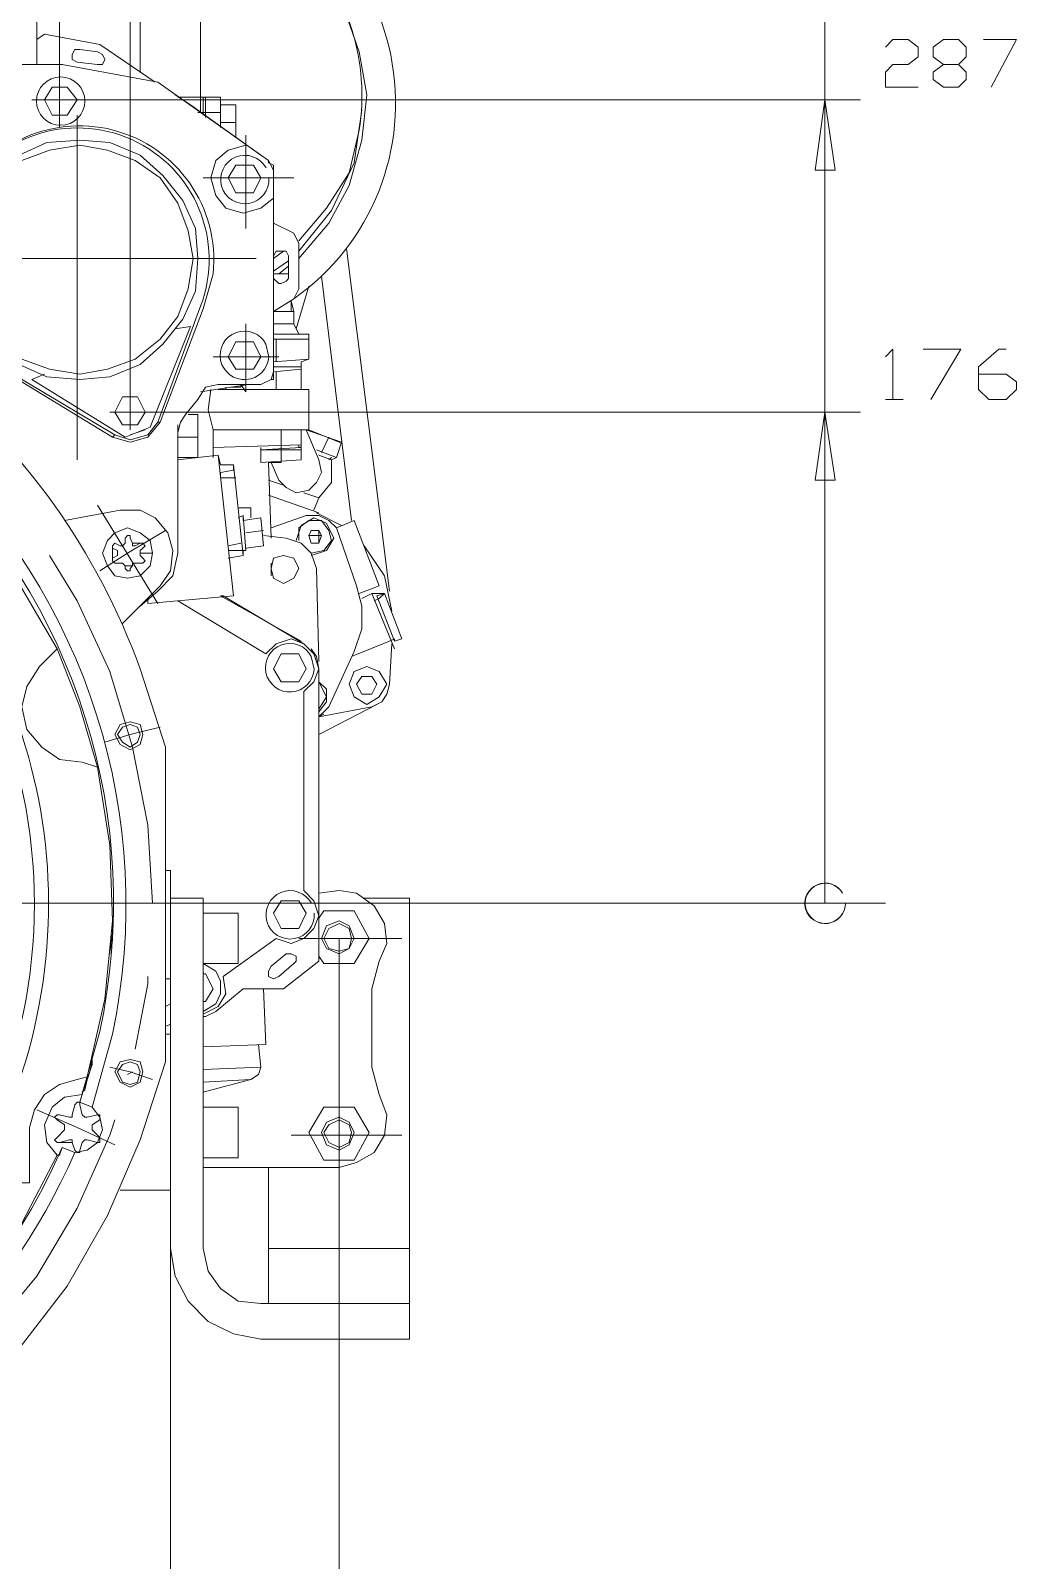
# Model space of a CAD drawing. Header units: millimetres. Extents: x 0.2 to 11.3, y 0.2 to 8.
# Drawn here: x 5.403 to 6.055, y 1.391 to 2.403 of the extents above; entities that cross this region are included whole.
import ezdxf

# ---------------------------------------------------------------- set-up
doc = ezdxf.new("R2010")
doc.units = ezdxf.units.MM
doc.layers.add('PDF_几何图形', color=7, linetype='Continuous')

msp = doc.modelspace()

# ---------------------------------------------------------------- linework, layer by layer
at = {"layer": 'PDF_几何图形', "lineweight": 13}
for points in [[(5.05, 3.2339), (5.05, 1.8256), (5.9683, 1.8256)], [(5.61, 3.2172), (5.61, 3.0656), (5.4217, 3.0656), (5.4217, 2.3572), (5.9517, 2.3572)], [(5.735, 3.2172), (5.735, 2.9989), (5.4683, 2.9989), (5.4683, 2.1506), (5.9517, 2.1506)], [(5.9283, 2.9139), (5.9283, 1.8256)], [(5.4067, 2.4372), (5.4067, 2.3806), (5.4067, 2.4456)], [(5.475, 2.4156), (5.475, 2.3756)], [(5.515, 2.3489), (5.515, 2.4106), (5.515, 2.3589)], [(5.58, 2.2522), (5.6, 2.2756), (5.6133, 2.3006), (5.6217, 2.3306), (5.625, 2.3606), (5.62, 2.3889), (5.61, 2.4172)], [(5.4067, 2.3972), (5.4117, 2.4006), (5.4067, 2.3972)], [(5.4483, 2.3939), (5.4117, 2.4006), (5.4483, 2.3939)], [(5.435, 2.3906), (5.4467, 2.3889), (5.435, 2.3906)], [(5.4483, 2.3939), (5.485, 2.3689), (5.4483, 2.3939)], [(5.9683, 2.3922), (5.9733, 2.3972), (5.9833, 2.3972), (5.99, 2.3922), (5.99, 2.3856), (5.9833, 2.3806), (5.9733, 2.3806), (5.9683, 2.3756), (5.9683, 2.3656), (5.99, 2.3656)], [(6.0067, 2.3806), (6, 2.3856), (6, 2.3922), (6.0067, 2.3972), (6.0167, 2.3972), (6.0217, 2.3922), (6.0217, 2.3856), (6.0167, 2.3806), (6.0067, 2.3806), (6, 2.3756), (6, 2.3706), (6.0067, 2.3656), (6.0167, 2.3656), (6.0217, 2.3706), (6.0217, 2.3756), (6.0167, 2.3806)], [(6.0333, 2.3972), (6.055, 2.3972), (6.0383, 2.3656)], [(5.395, 2.3806), (5.4233, 2.3806), (5.395, 2.3806)], [(5.4233, 2.3806), (5.4867, 2.3689), (5.4233, 2.3806)], [(5.4333, 2.3822), (5.4467, 2.3806), (5.4333, 2.3822)], [(5.4467, 2.3806), (5.45, 2.3806), (5.4517, 2.3839), (5.45, 2.3872), (5.4467, 2.3889), (5.45, 2.3872), (5.4517, 2.3839), (5.45, 2.3806), (5.4467, 2.3806), (5.45, 2.3806)], [(5.4217, 2.3756), (5.4217, 2.3389)], [(5.4867, 2.3689), (5.56, 2.3172), (5.56, 2.3156), (5.5633, 2.3139), (5.5633, 2.2756), (5.5767, 2.2689), (5.58, 2.2622), (5.58, 2.2322), (5.5767, 2.2256), (5.5633, 2.2172)], [(5.555, 2.3206), (5.5083, 2.3539), (5.4983, 2.3606)], [(5.5, 2.3589), (5.5183, 2.3589), (5.515, 2.3589), (5.5283, 2.3589), (5.5283, 2.3389), (5.5283, 2.3539), (5.5383, 2.3539), (5.5383, 2.3322)], [(5.5167, 2.3472), (5.5167, 2.3589), (5.5183, 2.3589), (5.5183, 2.3456)], [(5.4417, 2.3572), (5.4033, 2.3572)], [(5.5183, 2.3489), (5.5133, 2.3489), (5.5167, 2.3489), (5.5283, 2.3489)], [(5.5283, 2.3539), (5.5283, 2.3539)], [(5.58, 2.2572), (5.6017, 2.2839), (5.6167, 2.3156), (5.6217, 2.3506)], [(5.4333, 2.3472), (5.4333, 2.1189)], [(5.5283, 2.3422), (5.5383, 2.3422)], [(5.3967, 2.1856), (5.415, 2.1789), (5.435, 2.1756), (5.4533, 2.1789), (5.4717, 2.1856), (5.4883, 2.1989), (5.5, 2.2139), (5.5067, 2.2322), (5.51, 2.2522), (5.5133, 2.2522), (5.5117, 2.2722), (5.5033, 2.2906), (5.49, 2.3072), (5.475, 2.3206), (5.455, 2.3289), (5.435, 2.3306), (5.4133, 2.3289), (5.395, 2.3206)], [(5.545, 2.2722), (5.545, 2.3339)], [(5.51, 2.2522), (5.5067, 2.2706), (5.5, 2.2889), (5.4883, 2.3056), (5.4717, 2.3172), (5.4533, 2.3239), (5.435, 2.3272), (5.415, 2.3239), (5.3967, 2.3172)], [(5.545, 2.3272), (5.5333, 2.3239), (5.525, 2.3172), (5.5217, 2.3056), (5.525, 2.2939), (5.5317, 2.2856), (5.5433, 2.2822), (5.555, 2.2856), (5.5633, 2.2922)], [(5.56, 2.3172), (5.5633, 2.3106), (5.5633, 2.1772), (5.5817, 2.1789), (5.5817, 2.1806), (5.5633, 2.1806), (5.5633, 2.1839), (5.5867, 2.1856)], [(5.5167, 2.3056), (5.5767, 2.3056)], [(5.64, 2.0322), (5.6117, 2.2589)], [(5.3283, 2.2522), (5.5517, 2.2522)], [(5.395, 2.1822), (5.4133, 2.1739), (5.435, 2.1722), (5.455, 2.1739), (5.475, 2.1822), (5.49, 2.1956), (5.5033, 2.2122), (5.5117, 2.2306), (5.5133, 2.2522)], [(5.565, 2.2572), (5.5667, 2.2572), (5.565, 2.2572), (5.5633, 2.2539), (5.5633, 2.2389), (5.5667, 2.2356), (5.5683, 2.2356)], [(5.5633, 2.2522), (5.57, 2.2572)], [(5.5633, 2.2389), (5.5633, 2.2556)], [(5.5633, 2.2439), (5.5733, 2.2506)], [(5.5667, 2.2572), (5.5683, 2.2572), (5.5717, 2.2572), (5.5733, 2.2539), (5.5717, 2.2572)], [(5.5717, 2.2372), (5.5683, 2.2356), (5.5717, 2.2372), (5.5733, 2.2389), (5.5733, 2.2539)], [(5.5733, 2.2422), (5.5633, 2.2422)], [(5.5667, 2.2422), (5.5733, 2.2472)], [(5.595, 2.2406), (5.615, 2.0789)], [(5.5867, 2.2339), (5.5783, 2.2056)], [(5.5617, 2.1722), (5.5633, 2.1722), (5.5633, 2.2189)], [(5.58, 2.2022), (5.5767, 2.2089), (5.5633, 2.2089), (5.5633, 2.2172), (5.5767, 2.2172)], [(5.575, 2.2172), (5.575, 2.2239), (5.5767, 2.2172), (5.5767, 2.2089)], [(5.4117, 2.1756), (5.4033, 2.1722), (5.465, 2.1339), (5.4817, 2.1406), (5.5083, 2.2072), (5.4983, 2.2056)], [(5.535, 2.1672), (5.5417, 2.1672), (5.5417, 2.1689), (5.545, 2.1639), (5.545, 2.2089)], [(5.5867, 2.1989), (5.5633, 2.1989), (5.5633, 2.2022), (5.5867, 2.2022), (5.5867, 2.1856), (5.5817, 2.1839), (5.5817, 2.1789), (5.5817, 2.1806)], [(5.565, 2.1839), (5.565, 2.1989)], [(5.5233, 2.1872), (5.5667, 2.1872)], [(5.9683, 2.1872), (5.9733, 2.1922), (5.9733, 2.1589), (5.9683, 2.1589), (5.98, 2.1589)], [(5.9933, 2.1922), (6.0183, 2.1922), (5.9983, 2.1589)], [(6.03, 2.1756), (6.0483, 2.1756), (6.055, 2.1706), (6.055, 2.1656), (6.0483, 2.1589), (6.0367, 2.1589), (6.03, 2.1656), (6.03, 2.1806), (6.0433, 2.1922), (6.0483, 2.1922)], [(5.505, 2.1489), (5.5133, 2.1589), (5.5183, 2.1672), (5.5267, 2.1689), (5.555, 2.1689), (5.5617, 2.1722), (5.5633, 2.1772)], [(5.565, 2.1772), (5.565, 2.1656), (5.5733, 2.1656)], [(5.5817, 2.1789), (5.5817, 2.1656)], [(5.5467, 2.1689), (5.515, 2.1639)], [(5.5317, 2.1672), (5.5317, 2.1656), (5.5283, 2.1656)], [(5.535, 2.1672), (5.535, 2.1672)], [(5.4683, 2.1622), (5.4683, 2.1389)], [(5.5217, 2.1656), (5.52, 2.1522), (5.5233, 2.1389)], [(5.5267, 2.1656), (5.5867, 2.1656), (5.5867, 2.1389)], [(5.455, 2.1506), (5.4817, 2.1506)], [(5.5017, 2.1439), (5.505, 2.1489), (5.5017, 2.1439), (5.5, 2.1372), (5.5, 2.0572), (5.4967, 2.0422), (5.4867, 2.0322), (5.475, 2.0222)], [(5.5067, 2.1489), (5.5133, 2.1489), (5.5133, 2.1206), (5.5, 2.1206)], [(5.4567, 2.1339), (5.4683, 2.1306), (5.48, 2.1339), (5.4883, 2.1439)], [(5.4583, 2.1356), (5.4683, 2.1322), (5.48, 2.1356), (5.4867, 2.1439)], [(5.4783, 2.1389), (5.4683, 2.1356)], [(5.5383, 2.1072), (5.5283, 2.1072), (5.5283, 2.1106), (5.5367, 2.1122), (5.5367, 2.1156), (5.5283, 2.1156), (5.5267, 2.1222), (5.5, 2.1189), (5.5, 2.1422)], [(5.5233, 2.1206), (5.5233, 2.1389), (5.5867, 2.1389), (5.6067, 2.1306), (5.6083, 2.1306), (5.585, 2.1389), (5.5933, 2.1189), (5.595, 2.1106), (5.5917, 2.1039), (5.5867, 2.0989), (5.5783, 2.0972), (5.5717, 2.1006), (5.5667, 2.1056), (5.5617, 2.1172)], [(5.5617, 2.0672), (5.56, 2.1172), (5.5683, 2.1172), (5.5683, 2.1389)], [(5.5817, 2.1289), (5.5817, 2.1389)], [(5.5, 2.1339), (5.5133, 2.1339)], [(5.555, 2.1272), (5.555, 2.1172), (5.5817, 2.1189), (5.5817, 2.1256), (5.555, 2.1256), (5.5817, 2.1272), (5.5817, 2.1289), (5.5233, 2.1272)], [(5.58, 2.1289), (5.58, 2.1272), (5.5817, 2.1272), (5.5817, 2.1189)], [(5.6, 2.1339), (5.595, 2.1239)], [(5.605, 2.1206), (5.6083, 2.1306)], [(5.5267, 2.1222), (5.5367, 2.0289), (5.48, 2.0239), (5.48, 2.0272)], [(5.5933, 2.1222), (5.6017, 2.1189), (5.605, 2.1206), (5.5917, 2.1256)], [(5.5933, 2.0939), (5.6017, 2.1039), (5.6017, 2.1189)], [(5.6, 2.1189), (5.6017, 2.1206)], [(5.5433, 2.0556), (5.5367, 2.1156)], [(5.57, 2.1022), (5.56, 2.1056)], [(5.59, 2.0856), (5.5933, 2.0939), (5.5833, 2.0972)], [(5.425, 2.0789), (5.4617, 2.0856), (5.475, 2.0856), (5.485, 2.0806), (5.4933, 2.0706), (5.4967, 2.0589), (5.495, 2.0456), (5.4883, 2.0356), (5.4633, 2.0106)], [(5.4467, 2.0889), (5.4867, 2.0239)], [(5.54, 2.0872), (5.5483, 2.0872), (5.5483, 2.0806)], [(5.56, 2.0956), (5.5933, 2.0839)], [(5.545, 2.0606), (5.5567, 2.0622), (5.555, 2.0806), (5.5433, 2.0789), (5.5433, 2.0822), (5.54, 2.0806)], [(5.5433, 2.0822), (5.545, 2.0589)], [(5.5567, 2.0689), (5.5717, 2.0672), (5.5817, 2.0639), (5.5883, 2.0572), (5.5967, 2.0589), (5.6017, 2.0656), (5.6, 2.0722), (5.595, 2.0789), (5.5867, 2.0789), (5.58, 2.0739), (5.58, 2.0656)], [(5.5617, 2.0739), (5.585, 2.0822), (5.5933, 2.0822), (5.6, 2.0789), (5.605, 2.0739)], [(5.5883, 2.0556), (5.5983, 2.0589), (5.6033, 2.0672), (5.5983, 2.0772), (5.59, 2.0806), (5.5817, 2.0756), (5.5783, 2.0656)], [(5.5917, 2.0839), (5.6083, 2.0756)], [(5.62, 2.0306), (5.6333, 2.0356), (5.6167, 2.0789), (5.605, 2.0739), (5.6183, 2.0356), (5.6217, 2.0222), (5.6217, 2.0072), (5.6167, 1.9922), (5.6, 1.9556), (5.5933, 1.9489)], [(5.4917, 2.0722), (5.4667, 2.0572), (5.4483, 2.0456)], [(5.4717, 2.0506), (5.475, 2.0506), (5.4767, 2.0506), (5.4783, 2.0522), (5.4767, 2.0539), (5.475, 2.0556), (5.475, 2.0589), (5.475, 2.0572), (5.4833, 2.0572), (5.4817, 2.0489), (5.475, 2.0422), (5.4667, 2.0406), (5.4583, 2.0422), (5.4533, 2.0489), (5.45, 2.0572), (5.4533, 2.0656), (5.4583, 2.0706), (5.4667, 2.0739), (5.475, 2.0706), (5.4817, 2.0656), (5.4833, 2.0572)], [(5.47, 2.0639), (5.4683, 2.0672), (5.4683, 2.0689), (5.4667, 2.0689), (5.465, 2.0672), (5.465, 2.0639), (5.4633, 2.0622), (5.4617, 2.0622), (5.4583, 2.0639), (5.4567, 2.0622), (5.4567, 2.0522), (5.4583, 2.0506), (5.4617, 2.0506), (5.4633, 2.0506), (5.465, 2.0489), (5.47, 2.0489), (5.47, 2.0506), (5.4717, 2.0506), (5.47, 2.0506)], [(5.545, 2.0706), (5.5567, 2.0722)], [(5.5867, 2.0689), (5.5883, 2.0639), (5.5933, 2.0639), (5.5933, 2.0722), (5.5883, 2.0722), (5.5867, 2.0689), (5.595, 2.0689), (5.5933, 2.0639)], [(5.595, 2.0689), (5.5933, 2.0722)], [(5.415, 2.0556), (5.4333, 2.0256), (5.455, 1.9789), (5.47, 1.9289), (5.48, 1.8772), (5.4833, 1.8256)], [(5.4567, 2.0606), (5.46, 2.0589), (5.46, 2.0556), (5.46, 2.0572)], [(5.46, 2.0556), (5.4567, 2.0539)], [(5.475, 2.0589), (5.4767, 2.0606), (5.4783, 2.0622), (5.4767, 2.0639), (5.47, 2.0639), (5.47, 2.0622), (5.4717, 2.0622), (5.475, 2.0639)], [(5.5417, 2.0639), (5.5333, 2.0622)], [(5.5333, 2.0539), (5.5433, 2.0556), (5.5433, 2.0589), (5.545, 2.0589), (5.5333, 2.0589)], [(5.5883, 2.0572), (5.5917, 2.0472), (5.5933, 1.9856)], [(5.6233, 2.0622), (5.6367, 2.0422), (5.6417, 2.0189)], [(5.385, 2.0539), (5.42, 1.9939), (5.4083, 1.9822), (5.4, 1.9689), (5.3967, 1.9556), (5.4, 1.9406), (5.41, 1.9289), (5.4217, 1.9206), (5.4367, 1.9189), (5.4467, 1.9156), (5.435, 1.9556), (5.42, 1.9939)], [(5.465, 2.0489), (5.465, 2.0472), (5.4667, 2.0456), (5.4683, 2.0456), (5.4683, 2.0472), (5.47, 2.0489)], [(5.5617, 2.0506), (5.5617, 2.0422)], [(5.5, 2.0256), (5.5583, 1.9906), (5.565, 1.9972), (5.575, 2.0006), (5.5833, 1.9972), (5.59, 1.9906), (5.5933, 1.9806), (5.59, 1.9722), (5.5833, 1.9656), (5.5833, 1.8339), (5.59, 1.8272), (5.5933, 1.8172), (5.59, 1.8089), (5.5833, 1.8022), (5.575, 1.7989), (5.565, 1.8022), (5.53, 1.7772), (5.5317, 1.7656), (5.5267, 1.7572), (5.5167, 1.7522)], [(5.5817, 1.9989), (5.5283, 2.0289), (5.53, 2.0289), (5.5833, 1.9972)], [(5.6283, 2.0306), (5.6217, 2.0272)], [(5.63, 2.0256), (5.6333, 2.0272), (5.6367, 2.0306), (5.6317, 2.0289), (5.6433, 1.9989), (5.6483, 2.0006), (5.6367, 2.0306), (5.6283, 2.0306), (5.6433, 1.9939)], [(5.5967, 1.9506), (5.5933, 1.9489), (5.6283, 1.9556), (5.635, 1.9589), (5.6383, 1.9639), (5.64, 1.9706), (5.6417, 1.9972)], [(5.615, 1.9889), (5.64, 1.9989), (5.6433, 2.0006), (5.6433, 1.9989), (5.6483, 2.0006)], [(5.5883, 1.9939), (5.5917, 1.9889), (5.5933, 1.9806), (5.5933, 1.7872), (5.57, 1.7689), (5.5433, 1.7689), (5.525, 1.7539), (5.5183, 1.7506), (5.5167, 1.7506)], [(5.5933, 1.9522), (5.5983, 1.9589), (5.5983, 1.9672), (5.5933, 1.9722), (5.5983, 1.9622), (5.5933, 1.9539)], [(5.5933, 1.9372), (5.6317, 1.9572)], [(5.4517, 1.9322), (5.4683, 1.9372), (5.4883, 1.9422)], [(5.3633, 1.6406), (5.4017, 1.6406), (5.4017, 1.6772), (5.405, 1.6889), (5.4117, 1.6989), (5.4217, 1.7056), (5.4333, 1.7089), (5.44, 1.7106), (5.4517, 1.7622), (5.4567, 1.8139), (5.455, 1.8639), (5.4467, 1.9156)], [(5.4467, 1.9156), (5.4467, 1.9156)], [(5.4917, 1.8472), (5.495, 1.8472), (5.495, 1.8289)], [(5.5167, 1.6506), (5.6067, 1.6506), (5.6183, 1.6539), (5.63, 1.6606), (5.6367, 1.6722), (5.6383, 1.6856), (5.6333, 1.6989), (5.6283, 1.7172), (5.6283, 1.7689), (5.6333, 1.7872), (5.6383, 1.7989), (5.6367, 1.8122), (5.63, 1.8239), (5.6183, 1.8322), (5.6067, 1.8339), (5.5933, 1.8322)], [(5.3, 1.8256), (5.4583, 1.8256)], [(5.4833, 1.8256), (5.4833, 1.8256)], [(5.495, 0.9539), (5.495, 1.5972), (5.495, 1.8289), (5.5167, 1.8289), (5.5167, 1.5972), (5.52, 1.5822), (5.5283, 1.5706), (5.54, 1.5622), (5.555, 1.5606), (5.6533, 1.5606)], [(5.495, 1.5972), (5.4983, 1.5789), (5.5067, 1.5622), (5.52, 1.5489), (5.5367, 1.5406), (5.555, 1.5372), (5.6533, 1.5372), (5.6533, 1.8289), (5.6233, 1.8289)], [(5.5167, 1.7539), (5.525, 1.7589), (5.5283, 1.7656), (5.5283, 1.7739), (5.525, 1.7806), (5.5167, 1.7856), (5.54, 1.7856), (5.54, 1.8189), (5.5167, 1.8189)], [(5.5933, 1.7906), (5.5967, 1.7856), (5.6167, 1.7856), (5.6267, 1.8022), (5.6167, 1.8206), (5.5967, 1.8206), (5.5933, 1.8156)], [(5.6133, 1.8089), (5.615, 1.8022), (5.6133, 1.8089), (5.6067, 1.8122), (5.6, 1.8089), (5.5967, 1.8022), (5.6, 1.7956), (5.6067, 1.7939), (5.6133, 1.7956), (5.615, 1.8022)], [(5.58, 1.8022), (5.6483, 1.8022)], [(5.6067, 0.9539), (5.6067, 1.8022)], [(5.4717, 1.7289), (5.48, 1.7722), (5.48, 1.7772)], [(5.495, 1.7756), (5.4917, 1.7756)], [(5.5167, 1.7606), (5.5183, 1.7606), (5.5233, 1.7689), (5.5183, 1.7789), (5.5167, 1.7789)], [(5.5167, 1.7306), (5.5583, 1.7322), (5.5567, 1.7689)], [(5.4917, 1.7572), (5.495, 1.7589)], [(5.4917, 1.7439), (5.495, 1.7456)], [(5.4917, 1.7389), (5.495, 1.7389)], [(5.5533, 1.7322), (5.555, 1.7172)], [(5.475, 1.7206), (5.4767, 1.7139), (5.475, 1.7206), (5.4683, 1.7222), (5.4617, 1.7206), (5.4583, 1.7139), (5.4617, 1.7072), (5.4683, 1.7039), (5.475, 1.7072), (5.4767, 1.7139)], [(5.455, 1.7172), (5.4683, 1.7139), (5.4833, 1.7089)], [(5.4733, 1.7189), (5.475, 1.7139), (5.4733, 1.7189), (5.4683, 1.7206), (5.4633, 1.7189), (5.46, 1.7139), (5.4633, 1.7072), (5.4683, 1.7056), (5.4733, 1.7072), (5.475, 1.7139)], [(5.4667, 1.7122), (5.47, 1.7139), (5.4667, 1.7122)], [(5.5167, 1.7072), (5.5483, 1.7089), (5.5533, 1.7122), (5.555, 1.7172), (5.5167, 1.7156)], [(5.44, 1.7106), (5.4367, 1.6989)], [(5.44, 1.7106), (5.44, 1.7106)], [(5.5483, 1.7089), (5.5167, 1.7006)], [(5.43, 1.6839), (5.4283, 1.6839), (5.43, 1.6839), (5.43, 1.6856), (5.4317, 1.6922), (5.4333, 1.6939), (5.435, 1.6939), (5.435, 1.6922), (5.4367, 1.6856), (5.4383, 1.6839), (5.44, 1.6839), (5.4467, 1.6856), (5.4483, 1.6856), (5.4483, 1.6822), (5.4483, 1.6839)], [(5.435, 1.6939), (5.435, 1.6939)], [(5.4367, 1.6989), (5.4367, 1.6989)], [(5.32, 1.4872), (5.3367, 1.5006), (5.3733, 1.5389), (5.4067, 1.5789), (5.4333, 1.6239), (5.455, 1.6722), (5.4583, 1.6822)], [(5.4067, 1.6889), (5.4333, 1.6772), (5.4583, 1.6656)], [(5.4217, 1.6672), (5.4283, 1.6689), (5.43, 1.6689), (5.43, 1.6672), (5.42, 1.6672), (5.4183, 1.6689), (5.42, 1.6706), (5.425, 1.6756), (5.425, 1.6789), (5.42, 1.6822), (5.4183, 1.6839), (5.42, 1.6856), (5.4217, 1.6856), (5.4283, 1.6839)], [(5.43, 1.6672), (5.4317, 1.6622), (5.4333, 1.6606), (5.435, 1.6606), (5.435, 1.6622), (5.4367, 1.6672), (5.4383, 1.6689), (5.44, 1.6689), (5.4467, 1.6672), (5.4483, 1.6672), (5.4483, 1.6706), (5.4433, 1.6756), (5.4433, 1.6789), (5.4483, 1.6822)], [(5.5167, 1.6572), (5.54, 1.6572), (5.54, 1.6906), (5.5167, 1.6906)], [(5.6133, 1.6789), (5.615, 1.6739), (5.6133, 1.6789), (5.6067, 1.6822), (5.6, 1.6789), (5.5967, 1.6739), (5.6, 1.6672), (5.6067, 1.6639), (5.6133, 1.6672), (5.615, 1.6739)], [(5.575, 1.6722), (5.6483, 1.6722)], [(5.4233, 1.6639), (5.4233, 1.6639)], [(5.56, 1.6506), (5.56, 1.5606)], [(5.4617, 1.6356), (5.495, 1.6356)], [(5.56, 1.5972), (5.6533, 1.5972)]]:
    msp.add_lwpolyline(points, dxfattribs=at)
for points in [[(5.3833, 2.4456), (5.4067, 2.4456), (5.3567, 2.4456, -1.192061), (5.5767, 2.2256)], [(5.4617, 2.5056, -0.490009), (5.62, 2.3372), (5.6133, 2.3089), (5.5983, 2.2856), (5.58, 2.2639)], [(5.115, 2.2739, -0.277189), (5.475, 1.9806), (5.4917, 1.9289), (5.4917, 1.7206), (5.475, 1.6689), (5.4533, 1.6189), (5.4267, 1.5722), (5.3933, 1.5289)], [(4.935, 2.2239, -0.565708), (5.4567, 1.7389), (5.4433, 1.6906)], [(4.9367, 2.2172, -0.567898), (5.4483, 1.7406), (5.435, 1.6939), (5.4367, 1.6989), (5.425, 1.6972), (5.4167, 1.6906), (5.4117, 1.6789), (5.4133, 1.6672), (5.42, 1.6589), (5.4217, 1.6589), (5.4233, 1.6639), (5.4317, 1.6606), (5.44, 1.6622), (5.4467, 1.6672), (5.45, 1.6756), (5.4483, 1.6839), (5.4433, 1.6906), (5.435, 1.6939)], [(5.5601, 2.1872, -7.357263), (5.5583, 2.1956), (5.5601, 2.1872)], [(5.2233, 2.1456, -3.951925), (4.8767, 2.1456)], [(5.5901, 1.9805, -7.356873), (5.5883, 1.9889), (5.5901, 1.9805)], [(5.4317, 1.6606, -0.434652), (4.8583, 1.4572), (4.8167, 1.4822), (4.8083, 1.4889), (4.765, 1.5239), (4.7267, 1.5656), (4.695, 1.6106), (4.67, 1.6606)], [(4.68, 1.6589), (4.7033, 1.6139), (4.7333, 1.5706), (4.7683, 1.5322), (4.8133, 1.4939), (4.8133, 1.4956), (4.8683, 1.4622, 0.281341), (5.2867, 1.4956), (5.2867, 1.4939), (5.3333, 1.5322), (5.3317, 1.5322), (5.3667, 1.5706), (5.3967, 1.6139), (5.42, 1.6589)]]:
    msp.add_lwpolyline(points, format="xyb", dxfattribs=at)
for points in [[(5.4333, 2.3822), (5.43, 2.3839), (5.43, 2.3872), (5.4317, 2.3906), (5.435, 2.3906), (5.4317, 2.3906), (5.43, 2.3872), (5.43, 2.3839)], [(5.4267, 2.3656), (5.4167, 2.3656), (5.4117, 2.3572), (5.4167, 2.3472), (5.4267, 2.3472), (5.4333, 2.3572)], [(5.935, 2.3106), (5.9217, 2.3106), (5.9283, 2.3572)], [(5.55, 2.3139), (5.5383, 2.3139), (5.5333, 2.3056), (5.5383, 2.2956), (5.55, 2.2956), (5.555, 2.3056)], [(5.55, 2.1972), (5.5383, 2.1972), (5.5333, 2.1872), (5.5383, 2.1789), (5.55, 2.1789), (5.555, 2.1872)], [(5.4733, 2.1606), (5.4633, 2.1606), (5.4583, 2.1506), (5.4633, 2.1422), (5.4733, 2.1422), (5.4783, 2.1506)], [(5.935, 2.1056), (5.9217, 2.1056), (5.9283, 2.1506)], [(5.58, 2.0472), (5.5767, 2.0406), (5.57, 2.0372), (5.5633, 2.0406), (5.5617, 2.0472), (5.5633, 2.0539), (5.57, 2.0556), (5.5767, 2.0539)], [(5.585, 1.9806), (5.58, 1.9906), (5.5683, 1.9906), (5.5633, 1.9806), (5.5683, 1.9722), (5.58, 1.9722)], [(5.6383, 1.9706), (5.6333, 1.9622), (5.625, 1.9572), (5.6167, 1.9622), (5.6133, 1.9706), (5.6167, 1.9789), (5.625, 1.9822), (5.6333, 1.9789)], [(5.6283, 1.9756), (5.6217, 1.9756), (5.6183, 1.9706), (5.6217, 1.9639), (5.6283, 1.9639), (5.6317, 1.9706)], [(5.4767, 1.9372), (5.475, 1.9439), (5.4683, 1.9456), (5.4617, 1.9439), (5.4583, 1.9372), (5.4617, 1.9306), (5.4683, 1.9272), (5.475, 1.9306)], [(5.475, 1.9372), (5.4733, 1.9422), (5.4683, 1.9439), (5.4633, 1.9422), (5.46, 1.9372), (5.4633, 1.9322), (5.4683, 1.9289), (5.4733, 1.9322)], [(5.58, 1.8272), (5.5683, 1.8272), (5.5633, 1.8189), (5.5683, 1.8089), (5.58, 1.8089), (5.585, 1.8189)], [(5.455, 1.7956), (5.4567, 1.8056), (5.4567, 1.8139), (5.4567, 1.8006), (5.455, 1.7939), (5.455, 1.7922)], [(5.6167, 1.8022), (5.6133, 1.8106), (5.6067, 1.8139), (5.5983, 1.8106), (5.595, 1.8022), (5.5983, 1.7956), (5.6067, 1.7922), (5.6133, 1.7956)], [(5.5717, 1.7922), (5.5617, 1.7839), (5.56, 1.7806), (5.56, 1.7772), (5.5633, 1.7756), (5.5667, 1.7772), (5.5767, 1.7856), (5.5783, 1.7872), (5.5783, 1.7906), (5.575, 1.7922)], [(5.4383, 1.7039), (5.4367, 1.7006), (5.4383, 1.7022), (5.44, 1.7089), (5.4433, 1.7189), (5.4433, 1.7222), (5.4433, 1.7206), (5.4417, 1.7139)], [(5.6267, 1.6739), (5.6167, 1.6906), (5.5967, 1.6906), (5.5867, 1.6739), (5.5967, 1.6556), (5.6167, 1.6556)], [(5.6167, 1.6739), (5.6133, 1.6656), (5.6067, 1.6622), (5.5983, 1.6656), (5.595, 1.6739), (5.5983, 1.6806), (5.6067, 1.6839), (5.6133, 1.6806)]]:
    msp.add_lwpolyline(points, close=True, dxfattribs=at)
for points in [[(5.3883, 2.1756), (5.4567, 2.1339), (5.4583, 2.1356), (5.3883, 2.1772, -2.131679), (5.515, 2.2206), (5.4867, 2.1439), (5.4883, 2.1439), (5.5167, 2.2189), (5.5233, 2.2422, 1.806917)], [(5.94, 1.8322, 7.645354), (5.9418, 1.8256, -7.645354)]]:
    msp.add_lwpolyline(points, format="xyb", close=True, dxfattribs=at)
for centre, radius in [((5.4224, 2.3564), 0.016), ((5.0506, 1.825), 0.3544)]:
    msp.add_circle(centre, radius, dxfattribs=at)
for centre, radius, start, end in [((5.5443, 2.3045), 0.016, 28.6288, 3.687), ((5.5743, 1.8179), 0.016, 28.6265, 3.6845), ((5.9284, 1.8255), 0.0134, 30.2578, 0.4503), ((5.9284, 1.8255), 0.0134, 30.2578, 0.4503), ((5.05, 1.8246), 0.4064, 203.2853, 336.7147)]:
    msp.add_arc(centre, radius, start, end, dxfattribs=at)

doc.saveas('drawing.dxf')
